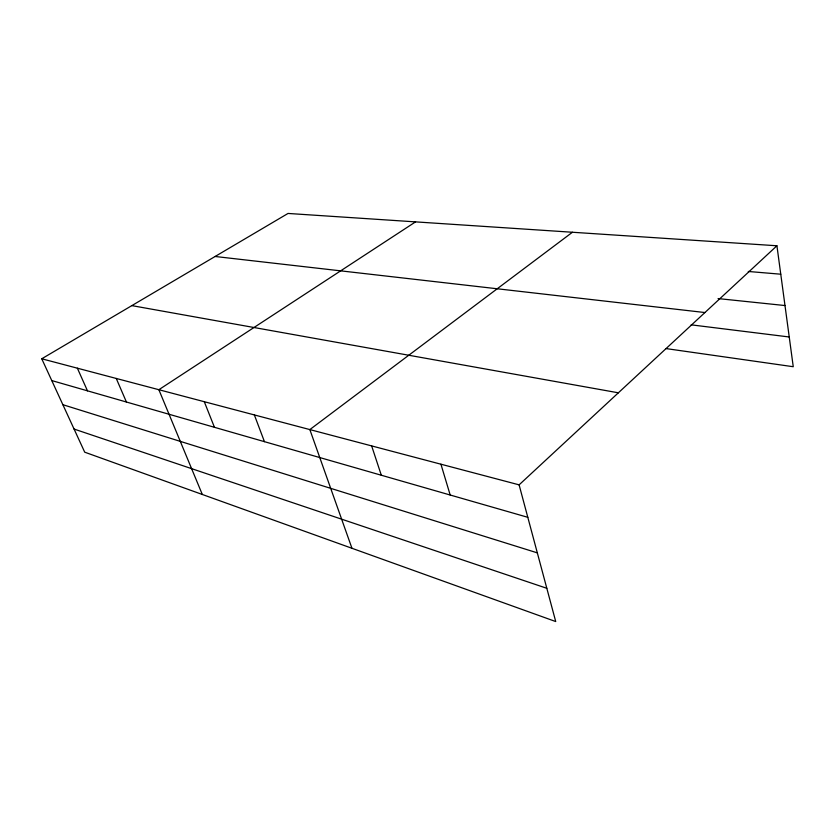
<?xml version="1.0" encoding="UTF-8"?>
<svg xmlns="http://www.w3.org/2000/svg" width="835" height="835" viewBox="0 0 835 835"><rect width="100%" height="100%" fill="white"/><g stroke="black" fill="none" stroke-linecap="round" stroke-linejoin="round"><path stroke-width="1.25" d="M519.109 484.853L555.724 621.553L84.711 452.184L41.75 358.779L519.109 484.853L776.926 245.772L793.25 366.722L666.006 348.581M572.424 232.255L309.848 429.587L351.952 548.271M415.548 221.88L158.859 389.705L202.31 494.466M41.75 358.779L288.044 213.447L776.926 245.772M748.275 271.469L780.767 274.204M718.069 298.575L784.994 305.547M215.127 256.481L704.917 312.541M691.161 324.836L789.242 336.985M131.846 305.62L618.37 392.805M51.77 380.572L527.803 517.314M62.876 404.704L537.322 552.864M74.064 429.054L546.81 588.289M77.373 368.193L87.477 390.832M116.253 378.464L126.419 402.011M204.283 401.708L214.449 427.301M254.362 414.932L264.445 441.663M371.648 445.911L381.313 475.23M440.922 464.197L450.19 495.019"/></g></svg>
